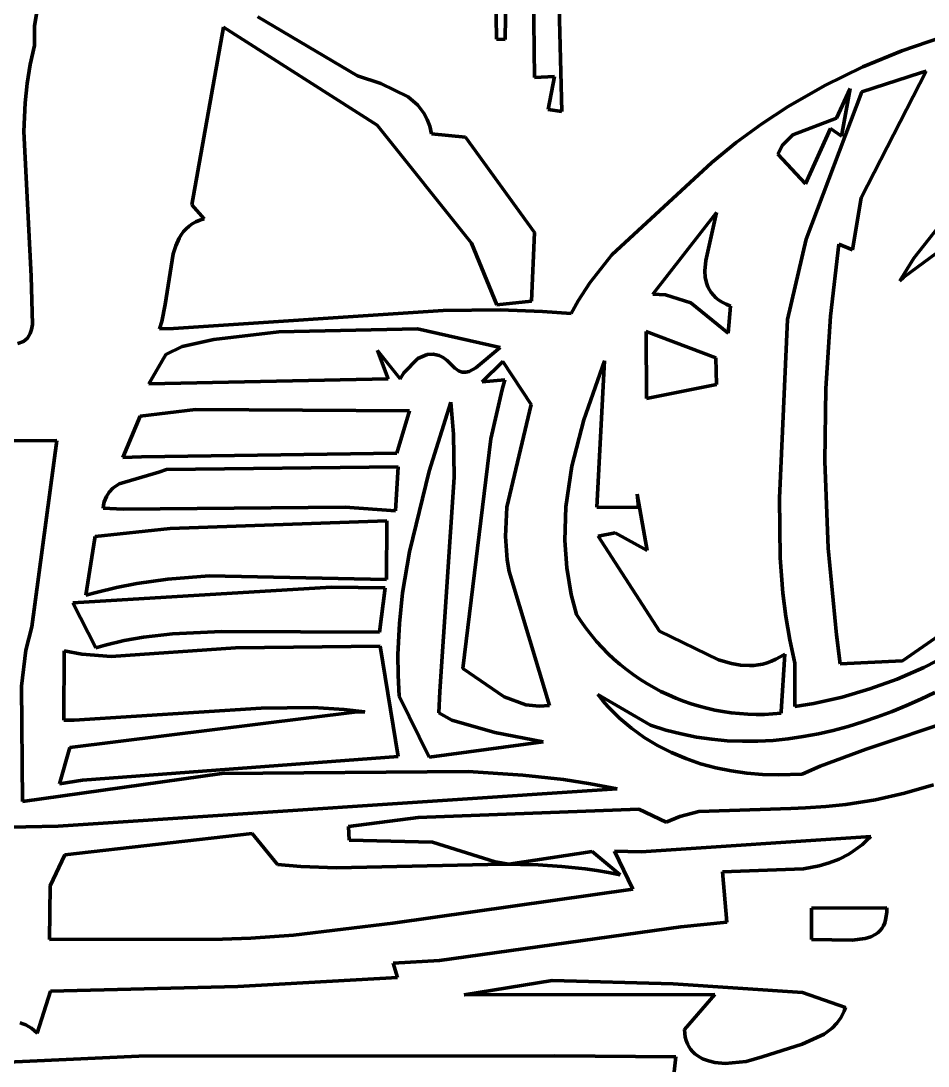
# Model space of a CAD drawing. Header units: millimetres. Extents: x 0 to 11.1, y 0 to 16.2.
# Drawn here: x 5.352 to 6.264, y 5.085 to 6.135 of the extents above; entities that cross this region are included whole.
import ezdxf

# ---------------------------------------------------------------- set-up
doc = ezdxf.new("R2010")
doc.units = ezdxf.units.MM
doc.layers.add('color#0b0b0bff', color=7, linetype='CONTINUOUS', lineweight=100)
doc.layers.add('color#ffffffff', color=7, linetype='CONTINUOUS', lineweight=100)

msp = doc.modelspace()

# ---------------------------------------------------------------- linework, layer by layer
at = {"layer": 'color#0b0b0bff'}
for p, q in [((5.8303, 6.117), (5.8277, 6.242)), ((5.8684, 6.0785), (5.8665, 6.2391)), ((5.8407, 6.2298), (5.8387, 6.1167)), ((5.3661, 6.1301), (5.3789, 6.213)), ((5.8928, 6.168), (5.8957, 6.0444)), ((5.5904, 6.1395), (5.6904, 6.0802)), ((5.3658, 6.1108), (5.3661, 6.1301)), ((5.5558, 6.1291), (5.524, 5.9507)), ((5.7102, 6.0308), (5.5558, 6.1291)), ((5.8387, 6.1167), (5.8303, 6.117)), ((6.2374, 6.1054), (6.2776, 6.1191)), ((5.3616, 6.0917), (5.3658, 6.1108)), ((6.1982, 6.0892), (6.2374, 6.1054)), ((5.3586, 6.0725), (5.3616, 6.0917)), ((6.16, 6.0706), (6.1982, 6.0892)), ((6.1964, 5.9577), (6.2619, 6.0848)), ((6.2563, 6.0831), (6.1971, 6.064)), ((6.2619, 6.0848), (6.2563, 6.0831)), ((5.6904, 6.0802), (5.7139, 6.0726)), ((5.7139, 6.0726), (5.7413, 6.0592)), ((5.8883, 6.0796), (5.8684, 6.0785)), ((5.8819, 6.0465), (5.8883, 6.0796)), ((5.3566, 6.0532), (5.3586, 6.0725)), ((6.1232, 6.0495), (6.16, 6.0706)), ((6.1971, 6.064), (6.1414, 5.916)), ((6.1856, 6.0675), (6.1717, 6.0378)), ((6.1768, 6.0195), (6.1856, 6.0675)), ((5.3552, 6.0243), (5.3566, 6.0532)), ((5.7413, 6.0592), (5.7512, 6.0506)), ((5.7512, 6.0506), (5.7572, 6.0427)), ((5.7572, 6.0427), (5.7605, 6.0365)), ((5.8957, 6.0444), (5.8819, 6.0465)), ((6.0966, 6.0321), (6.1232, 6.0495)), ((5.8049, 5.9121), (5.7102, 6.0308)), ((5.7605, 6.0365), (5.7631, 6.0297)), ((6.071, 6.0133), (6.0966, 6.0321)), ((6.1717, 6.0378), (6.1279, 6.0208)), ((5.3625, 5.8787), (5.3552, 6.0243)), ((5.7631, 6.0297), (5.7649, 6.022)), ((5.7649, 6.022), (5.7991, 6.0187)), ((6.1279, 6.0208), (6.1176, 6.0105)), ((6.1405, 5.9718), (6.1656, 6.0273)), ((6.1656, 6.0273), (6.1768, 6.0195)), ((5.7991, 6.0187), (5.8684, 5.9227)), ((6.0464, 5.9931), (6.071, 6.0133)), ((6.1176, 6.0105), (6.1128, 6.0015)), ((6.1128, 6.0015), (6.1405, 5.9718)), ((5.9461, 5.9004), (6.0464, 5.9931)), ((6.2393, 5.878), (6.3644, 5.9697)), ((6.1879, 5.9052), (6.1964, 5.9577)), ((5.524, 5.9507), (5.5364, 5.9364)), ((5.5364, 5.9364), (5.532, 5.9351)), ((6.0511, 5.9427), (5.9872, 5.8607)), ((6.0404, 5.8947), (6.0511, 5.9427)), ((5.5183, 5.9265), (5.5157, 5.9236)), ((5.5213, 5.9291), (5.5183, 5.9265)), ((5.5245, 5.9315), (5.5213, 5.9291)), ((5.5281, 5.9335), (5.5245, 5.9315)), ((5.532, 5.9351), (5.5281, 5.9335)), ((6.2744, 5.9287), (6.2495, 5.897)), ((5.5113, 5.9169), (5.5079, 5.9094)), ((5.5134, 5.9204), (5.5113, 5.9169)), ((5.5157, 5.9236), (5.5134, 5.9204)), ((5.8684, 5.9227), (5.8654, 5.8537)), ((6.1414, 5.916), (6.1225, 5.8352)), ((5.5079, 5.9094), (5.5052, 5.9012)), ((5.8306, 5.8502), (5.8049, 5.9121)), ((6.1658, 5.8385), (6.1741, 5.9111)), ((6.1741, 5.9111), (6.1879, 5.9052)), ((5.5052, 5.9012), (5.4974, 5.8505)), ((5.9239, 5.8722), (5.9461, 5.9004)), ((6.0395, 5.8841), (6.0404, 5.8947)), ((6.2495, 5.897), (6.2354, 5.8741)), ((6.0399, 5.8774), (6.0395, 5.8841)), ((5.364, 5.8303), (5.3625, 5.8787)), ((6.0414, 5.871), (6.0399, 5.8774)), ((6.2354, 5.8741), (6.2393, 5.878)), ((5.9122, 5.8541), (5.9239, 5.8722)), ((6.0425, 5.868), (6.0414, 5.871)), ((6.044, 5.8651), (6.0425, 5.868)), ((6.0458, 5.8623), (6.044, 5.8651)), ((5.8654, 5.8537), (5.8306, 5.8502)), ((5.9051, 5.8413), (5.9122, 5.8541)), ((5.9872, 5.8607), (5.9998, 5.86)), ((5.9998, 5.86), (6.0255, 5.8522)), ((6.0255, 5.8522), (6.063, 5.8217)), ((6.048, 5.8597), (6.0458, 5.8623)), ((6.0506, 5.8572), (6.048, 5.8597)), ((6.0536, 5.8548), (6.0506, 5.8572)), ((6.057, 5.8526), (6.0536, 5.8548)), ((6.0609, 5.8506), (6.057, 5.8526)), ((5.4974, 5.8505), (5.494, 5.8334)), ((5.5057, 5.8264), (5.7766, 5.8443)), ((5.7766, 5.8443), (5.8337, 5.8449)), ((5.8337, 5.8449), (5.8765, 5.8435)), ((5.8765, 5.8435), (5.9051, 5.8413)), ((6.0652, 5.8487), (6.0609, 5.8506)), ((6.063, 5.8217), (6.0652, 5.8487)), ((5.494, 5.8334), (5.4914, 5.8258)), ((6.1225, 5.8352), (6.1144, 5.6556)), ((6.1611, 5.7658), (6.1658, 5.8385)), ((5.3588, 5.8164), (5.3617, 5.8213)), ((5.3617, 5.8213), (5.3631, 5.8254)), ((5.3631, 5.8254), (5.364, 5.8303)), ((5.4914, 5.8258), (5.5057, 5.8264)), ((5.6113, 5.823), (5.5463, 5.8153)), ((5.7507, 5.8258), (5.6113, 5.823)), ((5.8337, 5.807), (5.7507, 5.8258)), ((6.0506, 5.7969), (5.9806, 5.8232)), ((5.9806, 5.8232), (5.9809, 5.756)), ((5.3491, 5.8111), (5.355, 5.8131)), ((5.355, 5.8131), (5.3588, 5.8164)), ((5.5463, 5.8153), (5.5142, 5.8082)), ((5.498, 5.8001), (5.4809, 5.7705)), ((5.5142, 5.8082), (5.498, 5.8001)), ((5.7212, 5.7755), (5.7106, 5.8041)), ((5.7106, 5.8041), (5.7333, 5.7756)), ((5.7512, 5.7962), (5.7605, 5.8002)), ((5.7605, 5.8002), (5.7665, 5.8006)), ((5.7665, 5.8006), (5.7725, 5.7992)), ((5.8094, 5.7868), (5.8337, 5.807)), ((5.737, 5.7817), (5.7512, 5.7962)), ((5.7725, 5.7992), (5.7765, 5.7971)), ((5.7765, 5.7971), (5.7806, 5.7942)), ((5.7806, 5.7942), (5.7846, 5.7902)), ((5.7846, 5.7902), (5.7865, 5.788)), ((5.8364, 5.793), (5.8157, 5.7725)), ((5.8649, 5.7498), (5.8364, 5.793)), ((5.9385, 5.7939), (5.9179, 5.7343)), ((5.931, 5.6466), (5.9385, 5.7939)), ((6.0511, 5.7701), (6.0506, 5.7969)), ((5.7333, 5.7756), (5.737, 5.7817)), ((5.7865, 5.788), (5.7884, 5.7863)), ((5.7884, 5.7863), (5.7902, 5.7849)), ((5.7902, 5.7849), (5.7921, 5.7838)), ((5.7921, 5.7838), (5.7957, 5.7825)), ((5.7957, 5.7825), (5.7992, 5.7824)), ((5.7992, 5.7824), (5.8027, 5.7831)), ((5.8027, 5.7831), (5.8094, 5.7868)), ((5.4809, 5.7705), (5.7212, 5.7755)), ((5.8157, 5.7725), (5.8386, 5.7745)), ((5.8386, 5.7745), (5.8359, 5.7648)), ((5.9809, 5.756), (6.0511, 5.7701)), ((5.8359, 5.7648), (5.8245, 5.7155)), ((6.1601, 5.6929), (6.1611, 5.7658)), ((5.7844, 5.7523), (5.7625, 5.6828)), ((5.7868, 5.7199), (5.7844, 5.7523)), ((5.8405, 5.6466), (5.8649, 5.7498)), ((5.4722, 5.7382), (5.4546, 5.6966)), ((5.5278, 5.7448), (5.4722, 5.7382)), ((5.7426, 5.7436), (5.5278, 5.7448)), ((5.73, 5.7011), (5.7426, 5.7436)), ((5.9179, 5.7343), (5.9058, 5.6878)), ((5.7875, 5.6768), (5.7868, 5.7199)), ((5.8245, 5.7155), (5.7964, 5.4844)), ((5.3883, 5.7138), (5.3242, 5.7133)), ((5.3633, 5.5265), (5.3883, 5.7138)), ((5.4546, 5.6966), (5.4736, 5.6971)), ((5.4736, 5.6971), (5.73, 5.7011)), ((5.4985, 5.6845), (5.491, 5.6818)), ((5.7314, 5.6873), (5.4985, 5.6845)), ((5.7287, 5.6431), (5.7314, 5.6873)), ((5.9058, 5.6878), (5.8999, 5.6471)), ((6.1635, 5.6055), (6.1601, 5.6929)), ((5.491, 5.6818), (5.451, 5.67)), ((5.7625, 5.6828), (5.7426, 5.6018)), ((5.7731, 5.4615), (5.7875, 5.6768)), ((5.4447, 5.6656), (5.4411, 5.6619)), ((5.451, 5.67), (5.4447, 5.6656)), ((5.4383, 5.6573), (5.4361, 5.6519)), ((5.4411, 5.6619), (5.4383, 5.6573)), ((5.9816, 5.6032), (5.9714, 5.6596)), ((5.9714, 5.6596), (5.9727, 5.6464)), ((6.1144, 5.6556), (6.1153, 5.5959)), ((5.4354, 5.6488), (5.4349, 5.6455)), ((5.4349, 5.6455), (5.4551, 5.6446)), ((5.4361, 5.6519), (5.4354, 5.6488)), ((5.4551, 5.6446), (5.6781, 5.6467)), ((5.6781, 5.6467), (5.7287, 5.6431)), ((5.8392, 5.6173), (5.8405, 5.6466)), ((5.8999, 5.6471), (5.8988, 5.613)), ((5.9727, 5.6464), (5.931, 5.6466)), ((5.7201, 5.6329), (5.5021, 5.6252)), ((5.7197, 5.5739), (5.7201, 5.6329)), ((5.5021, 5.6252), (5.427, 5.6172)), ((5.4267, 5.6156), (5.4177, 5.5582)), ((5.427, 5.6172), (5.4267, 5.6156)), ((5.8409, 5.5938), (5.8392, 5.6173)), ((5.8988, 5.613), (5.9007, 5.5858)), ((5.9324, 5.6176), (5.9492, 5.6207)), ((5.9939, 5.5219), (5.9324, 5.6176)), ((5.9492, 5.6207), (5.9816, 5.6032)), ((5.7426, 5.6018), (5.7358, 5.5607)), ((6.1718, 5.5183), (6.1635, 5.6055)), ((5.8429, 5.582), (5.8409, 5.5938)), ((6.1153, 5.5959), (6.1179, 5.5602)), ((5.8835, 5.4474), (5.8429, 5.582)), ((5.9007, 5.5858), (5.9053, 5.5588)), ((5.4482, 5.5659), (5.4688, 5.5698)), ((5.4688, 5.5698), (5.4998, 5.5742)), ((5.4998, 5.5742), (5.5415, 5.5775)), ((5.5415, 5.5775), (5.7197, 5.5739)), ((5.6639, 5.5663), (5.4046, 5.5505)), ((5.4177, 5.5582), (5.4278, 5.561)), ((5.4278, 5.561), (5.4482, 5.5659)), ((5.7182, 5.5655), (5.6639, 5.5663)), ((5.7125, 5.5211), (5.7182, 5.5655)), ((5.7358, 5.5607), (5.7326, 5.5297)), ((5.9053, 5.5588), (5.9106, 5.5387)), ((6.1179, 5.5602), (6.1208, 5.5366)), ((5.4046, 5.5505), (5.4277, 5.5053)), ((5.9106, 5.5387), (5.9153, 5.5317)), ((6.3165, 5.5466), (6.238, 5.4922)), ((5.3574, 5.5028), (5.3633, 5.5265)), ((5.7326, 5.5297), (5.7311, 5.4985)), ((5.9153, 5.5317), (5.9202, 5.5248)), ((6.1208, 5.5366), (6.1247, 5.5132)), ((5.4562, 5.5126), (5.4755, 5.5161)), ((5.4755, 5.5161), (5.5047, 5.5195)), ((5.5047, 5.5195), (5.554, 5.5217)), ((5.554, 5.5217), (5.7125, 5.5211)), ((5.9202, 5.5248), (5.9253, 5.5182)), ((5.9253, 5.5182), (5.9307, 5.5118)), ((6.0532, 5.4932), (5.9939, 5.5219)), ((6.1755, 5.4893), (6.1718, 5.5183)), ((5.4277, 5.5053), (5.4371, 5.508)), ((5.4371, 5.508), (5.4562, 5.5126)), ((5.5678, 5.5054), (5.4431, 5.4967)), ((5.7132, 5.507), (5.5678, 5.5054)), ((5.7313, 5.3962), (5.7132, 5.507)), ((5.9307, 5.5118), (5.9363, 5.5056)), ((5.9363, 5.5056), (5.9421, 5.4997)), ((6.1247, 5.5132), (6.1298, 5.4899)), ((5.3529, 5.4667), (5.3574, 5.5028)), ((5.3957, 5.5024), (5.3955, 5.4327)), ((5.4135, 5.499), (5.3957, 5.5024)), ((5.4431, 5.4967), (5.4135, 5.499)), ((5.7311, 5.4985), (5.7312, 5.4777)), ((5.9421, 5.4997), (5.9481, 5.494)), ((6.1153, 5.4962), (6.1109, 5.4938)), ((6.1198, 5.499), (6.1153, 5.4962)), ((6.1163, 5.4412), (6.1198, 5.499)), ((6.2596, 5.4855), (6.2856, 5.4988)), ((5.7964, 5.4844), (5.8379, 5.4559)), ((5.9481, 5.494), (5.9544, 5.4886)), ((5.9544, 5.4886), (5.9608, 5.4834)), ((6.0664, 5.4894), (6.0532, 5.4932)), ((6.0753, 5.4879), (6.0664, 5.4894)), ((6.0842, 5.4874), (6.0753, 5.4879)), ((6.0886, 5.4876), (6.0842, 5.4874)), ((6.0931, 5.4881), (6.0886, 5.4876)), ((6.0976, 5.489), (6.0931, 5.4881)), ((6.102, 5.4902), (6.0976, 5.489)), ((6.1065, 5.4918), (6.102, 5.4902)), ((6.1109, 5.4938), (6.1065, 5.4918)), ((6.1298, 5.4899), (6.13, 5.4462)), ((6.238, 5.4922), (6.1755, 5.4893)), ((6.2328, 5.4738), (6.2596, 5.4855)), ((5.7312, 5.4777), (5.7322, 5.4568)), ((5.9608, 5.4834), (5.9674, 5.4785)), ((5.9674, 5.4785), (5.9741, 5.4739)), ((5.9741, 5.4739), (5.9811, 5.4695)), ((6.2053, 5.4639), (6.2328, 5.4738)), ((5.3538, 5.3508), (5.3529, 5.4667)), ((5.9811, 5.4695), (5.9882, 5.4654)), ((5.9882, 5.4654), (5.9954, 5.4615)), ((6.1774, 5.4558), (6.2053, 5.4639)), ((5.7322, 5.4568), (5.7624, 5.3953)), ((5.7723, 5.44), (5.7731, 5.4615)), ((5.8379, 5.4559), (5.8595, 5.4481)), ((5.985, 5.4275), (5.9319, 5.4584)), ((5.9319, 5.4584), (5.937, 5.4521)), ((5.9954, 5.4615), (6.0028, 5.458)), ((6.0028, 5.458), (6.0103, 5.4547)), ((6.0103, 5.4547), (6.018, 5.4517)), ((6.149, 5.4494), (6.1774, 5.4558)), ((6.2565, 5.4538), (6.2421, 5.4474)), ((6.2707, 5.4605), (6.2565, 5.4538)), ((5.4059, 5.4327), (5.5938, 5.4447)), ((5.5938, 5.4447), (5.6459, 5.4452)), ((5.6459, 5.4452), (5.6771, 5.4434)), ((5.6771, 5.4434), (5.6978, 5.4411)), ((5.8595, 5.4481), (5.8729, 5.4466)), ((5.8729, 5.4466), (5.8835, 5.4474)), ((5.937, 5.4521), (5.9424, 5.446)), ((5.9424, 5.446), (5.9479, 5.4402)), ((6.018, 5.4517), (6.0257, 5.449)), ((6.0257, 5.449), (6.0336, 5.4466)), ((6.0336, 5.4466), (6.0416, 5.4445)), ((6.0416, 5.4445), (6.0496, 5.4427)), ((6.0496, 5.4427), (6.0577, 5.4412)), ((6.13, 5.4462), (6.149, 5.4494)), ((6.2016, 5.4033), (6.3327, 5.4474)), ((6.2421, 5.4474), (6.2276, 5.4414)), ((5.3955, 5.4327), (5.4059, 5.4327)), ((5.6875, 5.4407), (5.4013, 5.4052)), ((5.6978, 5.4411), (5.6875, 5.4407)), ((5.7852, 5.4324), (5.7723, 5.44)), ((5.8286, 5.4203), (5.7852, 5.4324)), ((5.9479, 5.4402), (5.9537, 5.4347)), ((5.9537, 5.4347), (5.9596, 5.4294)), ((6.0577, 5.4412), (6.0659, 5.44)), ((6.0659, 5.44), (6.0742, 5.4391)), ((6.0742, 5.4391), (6.0825, 5.4385)), ((6.0825, 5.4385), (6.0909, 5.4383)), ((6.0909, 5.4383), (6.0993, 5.4384)), ((6.0993, 5.4384), (6.1077, 5.4388)), ((6.1077, 5.4388), (6.1162, 5.4396)), ((6.1162, 5.4396), (6.1163, 5.4412)), ((6.213, 5.4359), (6.1983, 5.4308)), ((6.2276, 5.4414), (6.213, 5.4359)), ((5.9596, 5.4294), (5.9657, 5.4244)), ((5.9657, 5.4244), (5.972, 5.4197)), ((6.0004, 5.4226), (5.985, 5.4275)), ((6.0158, 5.4187), (6.0004, 5.4226)), ((6.1685, 5.4223), (6.1535, 5.4188)), ((6.1834, 5.4263), (6.1685, 5.4223)), ((6.1983, 5.4308), (6.1834, 5.4263)), ((5.7624, 5.3953), (5.8771, 5.4107)), ((5.8771, 5.4107), (5.8286, 5.4203)), ((5.972, 5.4197), (5.9785, 5.4152)), ((5.9785, 5.4152), (5.9919, 5.4071)), ((6.0312, 5.4156), (6.0158, 5.4187)), ((6.0466, 5.4133), (6.0312, 5.4156)), ((6.062, 5.4119), (6.0466, 5.4133)), ((6.0774, 5.4113), (6.062, 5.4119)), ((6.0927, 5.4114), (6.0774, 5.4113)), ((6.108, 5.4122), (6.0927, 5.4114)), ((6.1232, 5.4138), (6.108, 5.4122)), ((6.1384, 5.416), (6.1232, 5.4138)), ((6.1535, 5.4188), (6.1384, 5.416)), ((5.4013, 5.4052), (5.391, 5.3686)), ((5.9919, 5.4071), (6.0059, 5.4)), ((6.1554, 5.3863), (6.2016, 5.4033)), ((5.4143, 5.3723), (5.7313, 5.3962)), ((6.0059, 5.4), (6.0203, 5.3939)), ((6.0203, 5.3939), (6.0352, 5.3888)), ((5.5543, 5.3791), (5.3538, 5.3508)), ((5.8017, 5.3811), (5.5543, 5.3791)), ((5.8565, 5.3774), (5.8017, 5.3811)), ((6.0352, 5.3888), (6.0504, 5.3847)), ((6.0504, 5.3847), (6.0659, 5.3815)), ((6.0659, 5.3815), (6.0817, 5.3792)), ((6.0817, 5.3792), (6.0975, 5.3779)), ((6.1374, 5.3784), (6.1554, 5.3863)), ((5.391, 5.3686), (5.4143, 5.3723)), ((5.8974, 5.3728), (5.8565, 5.3774)), ((5.9245, 5.3686), (5.8974, 5.3728)), ((5.9515, 5.3635), (5.9245, 5.3686)), ((6.0975, 5.3779), (6.1135, 5.3775)), ((6.1135, 5.3775), (6.1374, 5.3784)), ((5.3898, 5.3261), (5.9515, 5.3635)), ((6.2402, 5.3592), (6.2108, 5.3526)), ((6.2692, 5.3674), (6.2402, 5.3592)), ((6.181, 5.3479), (6.1609, 5.3458)), ((6.2108, 5.3526), (6.181, 5.3479)), ((5.9731, 5.3432), (5.7516, 5.3348)), ((6.0007, 5.33), (5.9731, 5.3432)), ((6.0334, 5.3407), (6.0145, 5.3357)), ((6.126, 5.3439), (6.0334, 5.3407)), ((6.1407, 5.3446), (6.126, 5.3439)), ((6.1609, 5.3458), (6.1407, 5.3446)), ((5.7516, 5.3348), (5.6816, 5.3257)), ((6.0145, 5.3357), (6.0007, 5.33)), ((5.2725, 5.3238), (5.3898, 5.3261)), ((5.5846, 5.3186), (5.3965, 5.2972)), ((5.61, 5.2874), (5.5846, 5.3186)), ((5.6816, 5.3257), (5.6822, 5.312)), ((5.6822, 5.312), (5.766, 5.3098)), ((5.766, 5.3098), (5.8289, 5.2902)), ((5.9754, 5.3001), (6.2062, 5.3157)), ((6.1977, 5.3076), (6.1932, 5.3041)), ((6.202, 5.3115), (6.1977, 5.3076)), ((6.2062, 5.3157), (6.202, 5.3115)), ((5.3965, 5.2972), (5.3818, 5.2659)), ((5.8425, 5.2879), (5.9261, 5.3005)), ((5.9261, 5.3005), (5.9543, 5.2771)), ((5.9672, 5.2628), (5.9486, 5.3009)), ((5.9486, 5.3009), (5.9754, 5.3001)), ((6.184, 5.298), (6.1744, 5.293)), ((6.1886, 5.3009), (6.184, 5.298)), ((6.1932, 5.3041), (6.1886, 5.3009)), ((5.6337, 5.2854), (5.61, 5.2874)), ((5.6693, 5.284), (5.6337, 5.2854)), ((5.8365, 5.2878), (5.6693, 5.284)), ((5.8289, 5.2902), (5.8425, 5.2879)), ((5.8721, 5.2871), (5.8365, 5.2878)), ((5.8957, 5.2856), (5.8721, 5.2871)), ((5.9192, 5.2831), (5.8957, 5.2856)), ((6.1543, 5.2861), (6.1386, 5.2831)), ((6.1645, 5.2891), (6.1543, 5.2861)), ((6.1744, 5.293), (6.1645, 5.2891)), ((5.9309, 5.2814), (5.9192, 5.2831)), ((5.9426, 5.2795), (5.9309, 5.2814)), ((5.9543, 5.2771), (5.9426, 5.2795)), ((6.1386, 5.2831), (6.0572, 5.2802)), ((6.0572, 5.2802), (6.0616, 5.2296)), ((5.3818, 5.2659), (5.381, 5.212)), ((5.7259, 5.2285), (5.9672, 5.2628)), ((6.1467, 5.2435), (6.2222, 5.2438)), ((6.1467, 5.2122), (6.1467, 5.2435)), ((6.2222, 5.2438), (6.2222, 5.2395)), ((6.2218, 5.2355), (6.2211, 5.232)), ((6.2222, 5.2395), (6.2218, 5.2355)), ((5.6263, 5.2164), (5.7259, 5.2285)), ((6.0152, 5.2249), (5.7729, 5.1911)), ((6.0616, 5.2296), (6.0152, 5.2249)), ((6.2173, 5.2233), (6.2156, 5.2211)), ((6.2189, 5.2259), (6.2173, 5.2233)), ((6.2202, 5.2288), (6.2189, 5.2259)), ((6.2211, 5.232), (6.2202, 5.2288)), ((5.381, 5.212), (5.5547, 5.2125)), ((5.5547, 5.2125), (5.5834, 5.2135)), ((5.5834, 5.2135), (5.6263, 5.2164)), ((6.1875, 5.2115), (6.1467, 5.2122)), ((6.2005, 5.2131), (6.1875, 5.2115)), ((6.2062, 5.2149), (6.2005, 5.2131)), ((6.2113, 5.2175), (6.2062, 5.2149)), ((6.2135, 5.2192), (6.2113, 5.2175)), ((6.2156, 5.2211), (6.2135, 5.2192)), ((5.7729, 5.1911), (5.7264, 5.1882)), ((5.7264, 5.1882), (5.7307, 5.1738)), ((5.7307, 5.1738), (5.5703, 5.1648)), ((5.7975, 5.1565), (5.8859, 5.1708)), ((5.8859, 5.1708), (6.0076, 5.1676)), ((5.3821, 5.1603), (5.3688, 5.1179)), ((5.5703, 5.1648), (5.3821, 5.1603)), ((6.0076, 5.1676), (6.1376, 5.1588)), ((6.1376, 5.1588), (6.1808, 5.1437)), ((6.0496, 5.1567), (5.7975, 5.1565)), ((6.0189, 5.1216), (6.0496, 5.1567)), ((6.1794, 5.1401), (6.1762, 5.1335)), ((6.1808, 5.1437), (6.1794, 5.1401)), ((5.3543, 5.1274), (5.3517, 5.1282)), ((5.3571, 5.1262), (5.3543, 5.1274)), ((6.1722, 5.1279), (6.1675, 5.123)), ((6.1762, 5.1335), (6.1722, 5.1279)), ((5.3599, 5.1246), (5.3571, 5.1262)), ((5.3628, 5.1228), (5.3599, 5.1246)), ((5.3657, 5.1205), (5.3628, 5.1228)), ((5.3688, 5.1179), (5.3657, 5.1205)), ((6.0192, 5.1176), (6.0189, 5.1216)), ((6.0198, 5.1139), (6.0192, 5.1176)), ((6.1595, 5.1169), (6.1373, 5.107)), ((6.1675, 5.123), (6.1595, 5.1169)), ((6.0207, 5.1105), (6.0198, 5.1139)), ((6.0219, 5.1073), (6.0207, 5.1105)), ((6.0233, 5.1044), (6.0219, 5.1073)), ((6.1373, 5.107), (6.0969, 5.0943)), ((6.0251, 5.1018), (6.0233, 5.1044)), ((6.0271, 5.0994), (6.0251, 5.1018)), ((6.0293, 5.0973), (6.0271, 5.0994)), ((6.0317, 5.0954), (6.0293, 5.0973)), ((5.3117, 5.0874), (5.4709, 5.0947)), ((5.4709, 5.0947), (5.8886, 5.0953)), ((5.8886, 5.0953), (6.0102, 5.094)), ((6.0102, 5.094), (6.0086, 5.0792)), ((6.0371, 5.0923), (6.0317, 5.0954)), ((6.0431, 5.09), (6.0371, 5.0923)), ((6.0496, 5.0885), (6.0431, 5.09)), ((6.0599, 5.0875), (6.0496, 5.0885)), ((6.0811, 5.0896), (6.0599, 5.0875)), ((6.0969, 5.0943), (6.0811, 5.0896))]:
    msp.add_line(p, q, dxfattribs=at)
at = {"layer": 'color#ffffffff'}
for p, q in [((5.8277, 6.242), (5.8303, 6.117)), ((5.8665, 6.2391), (5.8684, 6.0785)), ((5.8387, 6.1167), (5.8407, 6.2298)), ((5.3789, 6.213), (5.3661, 6.1301)), ((5.8957, 6.0444), (5.8928, 6.168)), ((5.6904, 6.0802), (5.5904, 6.1395)), ((5.3661, 6.1301), (5.3658, 6.1108)), ((5.524, 5.9507), (5.5558, 6.1291)), ((5.5558, 6.1291), (5.7102, 6.0308)), ((5.8303, 6.117), (5.8387, 6.1167)), ((6.2776, 6.1191), (6.2374, 6.1054)), ((5.3658, 6.1108), (5.3616, 6.0917)), ((6.2374, 6.1054), (6.1982, 6.0892)), ((5.3616, 6.0917), (5.3586, 6.0725)), ((6.1982, 6.0892), (6.16, 6.0706)), ((6.2619, 6.0848), (6.1964, 5.9577)), ((6.1971, 6.064), (6.2563, 6.0831)), ((6.2563, 6.0831), (6.2619, 6.0848)), ((5.7139, 6.0726), (5.6904, 6.0802)), ((5.7413, 6.0592), (5.7139, 6.0726)), ((5.8684, 6.0785), (5.8883, 6.0796)), ((5.8883, 6.0796), (5.8819, 6.0465)), ((5.3586, 6.0725), (5.3566, 6.0532)), ((6.16, 6.0706), (6.1232, 6.0495)), ((6.1414, 5.916), (6.1971, 6.064)), ((6.1717, 6.0378), (6.1856, 6.0675)), ((6.1856, 6.0675), (6.1768, 6.0195)), ((5.3566, 6.0532), (5.3552, 6.0243)), ((5.7512, 6.0506), (5.7413, 6.0592)), ((5.7572, 6.0427), (5.7512, 6.0506)), ((5.7605, 6.0365), (5.7572, 6.0427)), ((5.8819, 6.0465), (5.8957, 6.0444)), ((6.1232, 6.0495), (6.0966, 6.0321)), ((5.7102, 6.0308), (5.8049, 5.9121)), ((5.7631, 6.0297), (5.7605, 6.0365)), ((6.0966, 6.0321), (6.071, 6.0133)), ((6.1279, 6.0208), (6.1717, 6.0378)), ((5.3552, 6.0243), (5.3625, 5.8787)), ((5.7649, 6.022), (5.7631, 6.0297)), ((5.7991, 6.0187), (5.7649, 6.022)), ((6.1176, 6.0105), (6.1279, 6.0208)), ((6.1656, 6.0273), (6.1405, 5.9718)), ((6.1768, 6.0195), (6.1656, 6.0273)), ((5.8684, 5.9227), (5.7991, 6.0187)), ((6.071, 6.0133), (6.0464, 5.9931)), ((6.1128, 6.0015), (6.1176, 6.0105)), ((6.1405, 5.9718), (6.1128, 6.0015)), ((6.0464, 5.9931), (5.9461, 5.9004)), ((6.3644, 5.9697), (6.2393, 5.878)), ((6.1964, 5.9577), (6.1879, 5.9052)), ((5.5364, 5.9364), (5.524, 5.9507)), ((5.532, 5.9351), (5.5364, 5.9364)), ((5.9872, 5.8607), (6.0511, 5.9427)), ((6.0511, 5.9427), (6.0404, 5.8947)), ((5.5157, 5.9236), (5.5183, 5.9265)), ((5.5183, 5.9265), (5.5213, 5.9291)), ((5.5213, 5.9291), (5.5245, 5.9315)), ((5.5245, 5.9315), (5.5281, 5.9335)), ((5.5281, 5.9335), (5.532, 5.9351)), ((6.2495, 5.897), (6.2744, 5.9287)), ((5.5079, 5.9094), (5.5113, 5.9169)), ((5.5113, 5.9169), (5.5134, 5.9204)), ((5.5134, 5.9204), (5.5157, 5.9236)), ((5.8654, 5.8537), (5.8684, 5.9227)), ((6.1225, 5.8352), (6.1414, 5.916)), ((5.5052, 5.9012), (5.5079, 5.9094)), ((5.8049, 5.9121), (5.8306, 5.8502)), ((6.1741, 5.9111), (6.1658, 5.8385)), ((6.1879, 5.9052), (6.1741, 5.9111)), ((5.4974, 5.8505), (5.5052, 5.9012)), ((5.9461, 5.9004), (5.9239, 5.8722)), ((6.0404, 5.8947), (6.0395, 5.8841)), ((6.2354, 5.8741), (6.2495, 5.897)), ((6.0395, 5.8841), (6.0399, 5.8774)), ((5.3625, 5.8787), (5.364, 5.8303)), ((6.0399, 5.8774), (6.0414, 5.871)), ((6.2393, 5.878), (6.2354, 5.8741)), ((5.9239, 5.8722), (5.9122, 5.8541)), ((6.0414, 5.871), (6.0425, 5.868)), ((6.0425, 5.868), (6.044, 5.8651)), ((6.044, 5.8651), (6.0458, 5.8623)), ((5.8306, 5.8502), (5.8654, 5.8537)), ((5.9122, 5.8541), (5.9051, 5.8413)), ((5.9998, 5.86), (5.9872, 5.8607)), ((6.0255, 5.8522), (5.9998, 5.86)), ((6.063, 5.8217), (6.0255, 5.8522)), ((6.0458, 5.8623), (6.048, 5.8597)), ((6.048, 5.8597), (6.0506, 5.8572)), ((6.0506, 5.8572), (6.0536, 5.8548)), ((6.0536, 5.8548), (6.057, 5.8526)), ((6.057, 5.8526), (6.0609, 5.8506)), ((5.494, 5.8334), (5.4974, 5.8505)), ((5.7766, 5.8443), (5.5057, 5.8264)), ((5.8337, 5.8449), (5.7766, 5.8443)), ((5.8765, 5.8435), (5.8337, 5.8449)), ((5.9051, 5.8413), (5.8765, 5.8435)), ((6.0609, 5.8506), (6.0652, 5.8487)), ((6.0652, 5.8487), (6.063, 5.8217)), ((5.4914, 5.8258), (5.494, 5.8334)), ((6.1144, 5.6556), (6.1225, 5.8352)), ((6.1658, 5.8385), (6.1611, 5.7658)), ((5.3617, 5.8213), (5.3588, 5.8164)), ((5.3631, 5.8254), (5.3617, 5.8213)), ((5.364, 5.8303), (5.3631, 5.8254)), ((5.5057, 5.8264), (5.4914, 5.8258)), ((5.5463, 5.8153), (5.6113, 5.823)), ((5.6113, 5.823), (5.7507, 5.8258)), ((5.7507, 5.8258), (5.8337, 5.807)), ((5.9809, 5.756), (5.9806, 5.8232)), ((5.9806, 5.8232), (6.0506, 5.7969)), ((5.355, 5.8131), (5.3491, 5.8111)), ((5.3588, 5.8164), (5.355, 5.8131)), ((5.5142, 5.8082), (5.5463, 5.8153)), ((5.4809, 5.7705), (5.498, 5.8001)), ((5.498, 5.8001), (5.5142, 5.8082)), ((5.7333, 5.7756), (5.7106, 5.8041)), ((5.7106, 5.8041), (5.7212, 5.7755)), ((5.7605, 5.8002), (5.7512, 5.7962)), ((5.7665, 5.8006), (5.7605, 5.8002)), ((5.7725, 5.7992), (5.7665, 5.8006)), ((5.8337, 5.807), (5.8094, 5.7868)), ((5.7512, 5.7962), (5.737, 5.7817)), ((5.7765, 5.7971), (5.7725, 5.7992)), ((5.7806, 5.7942), (5.7765, 5.7971)), ((5.7846, 5.7902), (5.7806, 5.7942)), ((5.7865, 5.788), (5.7846, 5.7902)), ((5.8157, 5.7725), (5.8364, 5.793)), ((5.8364, 5.793), (5.8649, 5.7498)), ((5.9179, 5.7343), (5.9385, 5.7939)), ((5.9385, 5.7939), (5.931, 5.6466)), ((6.0506, 5.7969), (6.0511, 5.7701)), ((5.737, 5.7817), (5.7333, 5.7756)), ((5.7884, 5.7863), (5.7865, 5.788)), ((5.7902, 5.7849), (5.7884, 5.7863)), ((5.7921, 5.7838), (5.7902, 5.7849)), ((5.7957, 5.7825), (5.7921, 5.7838)), ((5.7992, 5.7824), (5.7957, 5.7825)), ((5.8027, 5.7831), (5.7992, 5.7824)), ((5.8094, 5.7868), (5.8027, 5.7831)), ((5.7212, 5.7755), (5.4809, 5.7705)), ((5.8386, 5.7745), (5.8157, 5.7725)), ((5.8359, 5.7648), (5.8386, 5.7745)), ((6.0511, 5.7701), (5.9809, 5.756)), ((5.8245, 5.7155), (5.8359, 5.7648)), ((6.1611, 5.7658), (6.1601, 5.6929)), ((5.7625, 5.6828), (5.7844, 5.7523)), ((5.7844, 5.7523), (5.7868, 5.7199)), ((5.8649, 5.7498), (5.8405, 5.6466)), ((5.4546, 5.6966), (5.4722, 5.7382)), ((5.4722, 5.7382), (5.5278, 5.7448)), ((5.5278, 5.7448), (5.7426, 5.7436)), ((5.7426, 5.7436), (5.73, 5.7011)), ((5.9058, 5.6878), (5.9179, 5.7343)), ((5.7868, 5.7199), (5.7875, 5.6768)), ((5.7964, 5.4844), (5.8245, 5.7155)), ((5.3242, 5.7133), (5.3883, 5.7138)), ((5.3883, 5.7138), (5.3633, 5.5265)), ((5.4736, 5.6971), (5.4546, 5.6966)), ((5.73, 5.7011), (5.4736, 5.6971)), ((5.491, 5.6818), (5.4985, 5.6845)), ((5.4985, 5.6845), (5.7314, 5.6873)), ((5.7314, 5.6873), (5.7287, 5.6431)), ((5.8999, 5.6471), (5.9058, 5.6878)), ((6.1601, 5.6929), (6.1635, 5.6055)), ((5.451, 5.67), (5.491, 5.6818)), ((5.7426, 5.6018), (5.7625, 5.6828)), ((5.7875, 5.6768), (5.7731, 5.4615)), ((5.4411, 5.6619), (5.4447, 5.6656)), ((5.4447, 5.6656), (5.451, 5.67)), ((5.4361, 5.6519), (5.4383, 5.6573)), ((5.4383, 5.6573), (5.4411, 5.6619)), ((5.9727, 5.6464), (5.9714, 5.6596)), ((5.9714, 5.6596), (5.9816, 5.6032)), ((6.1153, 5.5959), (6.1144, 5.6556)), ((5.4349, 5.6455), (5.4354, 5.6488)), ((5.4551, 5.6446), (5.4349, 5.6455)), ((5.4354, 5.6488), (5.4361, 5.6519)), ((5.6781, 5.6467), (5.4551, 5.6446)), ((5.7287, 5.6431), (5.6781, 5.6467)), ((5.8405, 5.6466), (5.8392, 5.6173)), ((5.8988, 5.613), (5.8999, 5.6471)), ((5.931, 5.6466), (5.9727, 5.6464)), ((5.5021, 5.6252), (5.7201, 5.6329)), ((5.7201, 5.6329), (5.7197, 5.5739)), ((5.427, 5.6172), (5.5021, 5.6252)), ((5.4177, 5.5582), (5.4267, 5.6156)), ((5.4267, 5.6156), (5.427, 5.6172)), ((5.8392, 5.6173), (5.8409, 5.5938)), ((5.9007, 5.5858), (5.8988, 5.613)), ((5.9492, 5.6207), (5.9324, 5.6176)), ((5.9324, 5.6176), (5.9939, 5.5219)), ((5.9816, 5.6032), (5.9492, 5.6207)), ((5.7358, 5.5607), (5.7426, 5.6018)), ((6.1635, 5.6055), (6.1718, 5.5183)), ((5.8409, 5.5938), (5.8429, 5.582)), ((6.1179, 5.5602), (6.1153, 5.5959)), ((5.8429, 5.582), (5.8835, 5.4474)), ((5.9053, 5.5588), (5.9007, 5.5858)), ((5.4688, 5.5698), (5.4482, 5.5659)), ((5.4998, 5.5742), (5.4688, 5.5698)), ((5.5415, 5.5775), (5.4998, 5.5742)), ((5.7197, 5.5739), (5.5415, 5.5775)), ((5.4046, 5.5505), (5.6639, 5.5663)), ((5.4278, 5.561), (5.4177, 5.5582)), ((5.4482, 5.5659), (5.4278, 5.561)), ((5.6639, 5.5663), (5.7182, 5.5655)), ((5.7182, 5.5655), (5.7125, 5.5211)), ((5.7326, 5.5297), (5.7358, 5.5607)), ((5.9106, 5.5387), (5.9053, 5.5588)), ((6.1208, 5.5366), (6.1179, 5.5602)), ((5.4277, 5.5053), (5.4046, 5.5505)), ((5.9153, 5.5317), (5.9106, 5.5387)), ((6.238, 5.4922), (6.3165, 5.5466)), ((5.3633, 5.5265), (5.3574, 5.5028)), ((5.7311, 5.4985), (5.7326, 5.5297)), ((5.9202, 5.5248), (5.9153, 5.5317)), ((6.1247, 5.5132), (6.1208, 5.5366)), ((5.4755, 5.5161), (5.4562, 5.5126)), ((5.5047, 5.5195), (5.4755, 5.5161)), ((5.554, 5.5217), (5.5047, 5.5195)), ((5.7125, 5.5211), (5.554, 5.5217)), ((5.9253, 5.5182), (5.9202, 5.5248)), ((5.9307, 5.5118), (5.9253, 5.5182)), ((5.9939, 5.5219), (6.0532, 5.4932)), ((6.1718, 5.5183), (6.1755, 5.4893)), ((5.4371, 5.508), (5.4277, 5.5053)), ((5.4562, 5.5126), (5.4371, 5.508)), ((5.4431, 5.4967), (5.5678, 5.5054)), ((5.5678, 5.5054), (5.7132, 5.507)), ((5.7132, 5.507), (5.7313, 5.3962)), ((5.9363, 5.5056), (5.9307, 5.5118)), ((5.9421, 5.4997), (5.9363, 5.5056)), ((6.1298, 5.4899), (6.1247, 5.5132)), ((5.3574, 5.5028), (5.3529, 5.4667)), ((5.3955, 5.4327), (5.3957, 5.5024)), ((5.3957, 5.5024), (5.4135, 5.499)), ((5.4135, 5.499), (5.4431, 5.4967)), ((5.7312, 5.4777), (5.7311, 5.4985)), ((5.9481, 5.494), (5.9421, 5.4997)), ((6.1109, 5.4938), (6.1153, 5.4962)), ((6.1153, 5.4962), (6.1198, 5.499)), ((6.1198, 5.499), (6.1163, 5.4412)), ((6.2856, 5.4988), (6.2596, 5.4855)), ((5.8379, 5.4559), (5.7964, 5.4844)), ((5.9544, 5.4886), (5.9481, 5.494)), ((5.9608, 5.4834), (5.9544, 5.4886)), ((6.0532, 5.4932), (6.0664, 5.4894)), ((6.0664, 5.4894), (6.0753, 5.4879)), ((6.0753, 5.4879), (6.0842, 5.4874)), ((6.0842, 5.4874), (6.0886, 5.4876)), ((6.0886, 5.4876), (6.0931, 5.4881)), ((6.0931, 5.4881), (6.0976, 5.489)), ((6.0976, 5.489), (6.102, 5.4902)), ((6.102, 5.4902), (6.1065, 5.4918)), ((6.1065, 5.4918), (6.1109, 5.4938)), ((6.13, 5.4462), (6.1298, 5.4899)), ((6.1755, 5.4893), (6.238, 5.4922)), ((6.2596, 5.4855), (6.2328, 5.4738)), ((5.7322, 5.4568), (5.7312, 5.4777)), ((5.9674, 5.4785), (5.9608, 5.4834)), ((5.9741, 5.4739), (5.9674, 5.4785)), ((5.9811, 5.4695), (5.9741, 5.4739)), ((6.2328, 5.4738), (6.2053, 5.4639)), ((5.3529, 5.4667), (5.3538, 5.3508)), ((5.9882, 5.4654), (5.9811, 5.4695)), ((5.9954, 5.4615), (5.9882, 5.4654)), ((6.2053, 5.4639), (6.1774, 5.4558)), ((5.7624, 5.3953), (5.7322, 5.4568)), ((5.7731, 5.4615), (5.7723, 5.44)), ((5.8595, 5.4481), (5.8379, 5.4559)), ((5.937, 5.4521), (5.9319, 5.4584)), ((5.9319, 5.4584), (5.985, 5.4275)), ((6.0028, 5.458), (5.9954, 5.4615)), ((6.0103, 5.4547), (6.0028, 5.458)), ((6.018, 5.4517), (6.0103, 5.4547)), ((6.1774, 5.4558), (6.149, 5.4494)), ((6.2421, 5.4474), (6.2565, 5.4538)), ((6.2565, 5.4538), (6.2707, 5.4605)), ((5.5938, 5.4447), (5.4059, 5.4327)), ((5.6459, 5.4452), (5.5938, 5.4447)), ((5.6771, 5.4434), (5.6459, 5.4452)), ((5.6978, 5.4411), (5.6771, 5.4434)), ((5.8729, 5.4466), (5.8595, 5.4481)), ((5.8835, 5.4474), (5.8729, 5.4466)), ((5.9424, 5.446), (5.937, 5.4521)), ((5.9479, 5.4402), (5.9424, 5.446)), ((6.0257, 5.449), (6.018, 5.4517)), ((6.0336, 5.4466), (6.0257, 5.449)), ((6.0416, 5.4445), (6.0336, 5.4466)), ((6.0496, 5.4427), (6.0416, 5.4445)), ((6.0577, 5.4412), (6.0496, 5.4427)), ((6.149, 5.4494), (6.13, 5.4462)), ((6.3327, 5.4474), (6.2016, 5.4033)), ((6.2276, 5.4414), (6.2421, 5.4474)), ((5.4059, 5.4327), (5.3955, 5.4327)), ((5.4013, 5.4052), (5.6875, 5.4407)), ((5.6875, 5.4407), (5.6978, 5.4411)), ((5.7723, 5.44), (5.7852, 5.4324)), ((5.7852, 5.4324), (5.8286, 5.4203)), ((5.9537, 5.4347), (5.9479, 5.4402)), ((5.9596, 5.4294), (5.9537, 5.4347)), ((6.0659, 5.44), (6.0577, 5.4412)), ((6.0742, 5.4391), (6.0659, 5.44)), ((6.0825, 5.4385), (6.0742, 5.4391)), ((6.0909, 5.4383), (6.0825, 5.4385)), ((6.0993, 5.4384), (6.0909, 5.4383)), ((6.1077, 5.4388), (6.0993, 5.4384)), ((6.1162, 5.4396), (6.1077, 5.4388)), ((6.1163, 5.4412), (6.1162, 5.4396)), ((6.1983, 5.4308), (6.213, 5.4359)), ((6.213, 5.4359), (6.2276, 5.4414)), ((5.9657, 5.4244), (5.9596, 5.4294)), ((5.972, 5.4197), (5.9657, 5.4244)), ((5.985, 5.4275), (6.0004, 5.4226)), ((6.0004, 5.4226), (6.0158, 5.4187)), ((6.1535, 5.4188), (6.1685, 5.4223)), ((6.1685, 5.4223), (6.1834, 5.4263)), ((6.1834, 5.4263), (6.1983, 5.4308)), ((5.8771, 5.4107), (5.7624, 5.3953)), ((5.8286, 5.4203), (5.8771, 5.4107)), ((5.9785, 5.4152), (5.972, 5.4197)), ((5.9919, 5.4071), (5.9785, 5.4152)), ((6.0158, 5.4187), (6.0312, 5.4156)), ((6.0312, 5.4156), (6.0466, 5.4133)), ((6.0466, 5.4133), (6.062, 5.4119)), ((6.062, 5.4119), (6.0774, 5.4113)), ((6.0774, 5.4113), (6.0927, 5.4114)), ((6.0927, 5.4114), (6.108, 5.4122)), ((6.108, 5.4122), (6.1232, 5.4138)), ((6.1232, 5.4138), (6.1384, 5.416)), ((6.1384, 5.416), (6.1535, 5.4188)), ((5.391, 5.3686), (5.4013, 5.4052)), ((6.0059, 5.4), (5.9919, 5.4071)), ((6.2016, 5.4033), (6.1554, 5.3863)), ((5.7313, 5.3962), (5.4143, 5.3723)), ((6.0203, 5.3939), (6.0059, 5.4)), ((6.0352, 5.3888), (6.0203, 5.3939)), ((5.3538, 5.3508), (5.5543, 5.3791)), ((5.5543, 5.3791), (5.8017, 5.3811)), ((5.8017, 5.3811), (5.8565, 5.3774)), ((6.0504, 5.3847), (6.0352, 5.3888)), ((6.0659, 5.3815), (6.0504, 5.3847)), ((6.0817, 5.3792), (6.0659, 5.3815)), ((6.0975, 5.3779), (6.0817, 5.3792)), ((6.1554, 5.3863), (6.1374, 5.3784)), ((5.4143, 5.3723), (5.391, 5.3686)), ((5.8565, 5.3774), (5.8974, 5.3728)), ((5.8974, 5.3728), (5.9245, 5.3686)), ((5.9245, 5.3686), (5.9515, 5.3635)), ((6.1135, 5.3775), (6.0975, 5.3779)), ((6.1374, 5.3784), (6.1135, 5.3775)), ((5.9515, 5.3635), (5.3898, 5.3261)), ((6.2108, 5.3526), (6.2402, 5.3592)), ((6.2402, 5.3592), (6.2692, 5.3674)), ((6.1609, 5.3458), (6.181, 5.3479)), ((6.181, 5.3479), (6.2108, 5.3526)), ((5.7516, 5.3348), (5.9731, 5.3432)), ((5.9731, 5.3432), (6.0007, 5.33)), ((6.0145, 5.3357), (6.0334, 5.3407)), ((6.0334, 5.3407), (6.126, 5.3439)), ((6.126, 5.3439), (6.1407, 5.3446)), ((6.1407, 5.3446), (6.1609, 5.3458)), ((5.6816, 5.3257), (5.7516, 5.3348)), ((6.0007, 5.33), (6.0145, 5.3357)), ((5.3898, 5.3261), (5.2725, 5.3238)), ((5.3965, 5.2972), (5.5846, 5.3186)), ((5.5846, 5.3186), (5.61, 5.2874)), ((5.6822, 5.312), (5.6816, 5.3257)), ((5.766, 5.3098), (5.6822, 5.312)), ((5.8289, 5.2902), (5.766, 5.3098)), ((6.2062, 5.3157), (5.9754, 5.3001)), ((6.1932, 5.3041), (6.1977, 5.3076)), ((6.1977, 5.3076), (6.202, 5.3115)), ((6.202, 5.3115), (6.2062, 5.3157)), ((5.3818, 5.2659), (5.3965, 5.2972)), ((5.9261, 5.3005), (5.8425, 5.2879)), ((5.9543, 5.2771), (5.9261, 5.3005)), ((5.9754, 5.3001), (5.9486, 5.3009)), ((5.9486, 5.3009), (5.9672, 5.2628)), ((6.1744, 5.293), (6.184, 5.298)), ((6.184, 5.298), (6.1886, 5.3009)), ((6.1886, 5.3009), (6.1932, 5.3041)), ((5.61, 5.2874), (5.6337, 5.2854)), ((5.6337, 5.2854), (5.6693, 5.284)), ((5.6693, 5.284), (5.8365, 5.2878)), ((5.8425, 5.2879), (5.8289, 5.2902)), ((5.8365, 5.2878), (5.8721, 5.2871)), ((5.8721, 5.2871), (5.8957, 5.2856)), ((5.8957, 5.2856), (5.9192, 5.2831)), ((6.1386, 5.2831), (6.1543, 5.2861)), ((6.1543, 5.2861), (6.1645, 5.2891)), ((6.1645, 5.2891), (6.1744, 5.293)), ((5.9192, 5.2831), (5.9309, 5.2814)), ((5.9309, 5.2814), (5.9426, 5.2795)), ((5.9426, 5.2795), (5.9543, 5.2771)), ((6.0572, 5.2802), (6.1386, 5.2831)), ((6.0616, 5.2296), (6.0572, 5.2802)), ((5.381, 5.212), (5.3818, 5.2659)), ((5.9672, 5.2628), (5.7259, 5.2285)), ((6.2222, 5.2438), (6.1467, 5.2435)), ((6.1467, 5.2435), (6.1467, 5.2122)), ((6.2222, 5.2395), (6.2222, 5.2438)), ((6.2211, 5.232), (6.2218, 5.2355)), ((6.2218, 5.2355), (6.2222, 5.2395)), ((5.7259, 5.2285), (5.6263, 5.2164)), ((5.7729, 5.1911), (6.0152, 5.2249)), ((6.0152, 5.2249), (6.0616, 5.2296)), ((6.2156, 5.2211), (6.2173, 5.2233)), ((6.2173, 5.2233), (6.2189, 5.2259)), ((6.2189, 5.2259), (6.2202, 5.2288)), ((6.2202, 5.2288), (6.2211, 5.232)), ((5.5547, 5.2125), (5.381, 5.212)), ((5.5834, 5.2135), (5.5547, 5.2125)), ((5.6263, 5.2164), (5.5834, 5.2135)), ((6.1467, 5.2122), (6.1875, 5.2115)), ((6.1875, 5.2115), (6.2005, 5.2131)), ((6.2005, 5.2131), (6.2062, 5.2149)), ((6.2062, 5.2149), (6.2113, 5.2175)), ((6.2113, 5.2175), (6.2135, 5.2192)), ((6.2135, 5.2192), (6.2156, 5.2211)), ((5.7264, 5.1882), (5.7729, 5.1911)), ((5.7307, 5.1738), (5.7264, 5.1882)), ((5.5703, 5.1648), (5.7307, 5.1738)), ((5.8859, 5.1708), (5.7975, 5.1565)), ((6.0076, 5.1676), (5.8859, 5.1708)), ((5.3688, 5.1179), (5.3821, 5.1603)), ((5.3821, 5.1603), (5.5703, 5.1648)), ((6.1376, 5.1588), (6.0076, 5.1676)), ((6.1808, 5.1437), (6.1376, 5.1588)), ((5.7975, 5.1565), (6.0496, 5.1567)), ((6.0496, 5.1567), (6.0189, 5.1216)), ((6.1762, 5.1335), (6.1794, 5.1401)), ((6.1794, 5.1401), (6.1808, 5.1437)), ((5.3517, 5.1282), (5.3543, 5.1274)), ((5.3543, 5.1274), (5.3571, 5.1262)), ((6.1675, 5.123), (6.1722, 5.1279)), ((6.1722, 5.1279), (6.1762, 5.1335)), ((5.3571, 5.1262), (5.3599, 5.1246)), ((5.3599, 5.1246), (5.3628, 5.1228)), ((5.3628, 5.1228), (5.3657, 5.1205)), ((5.3657, 5.1205), (5.3688, 5.1179)), ((6.0189, 5.1216), (6.0192, 5.1176)), ((6.0192, 5.1176), (6.0198, 5.1139)), ((6.1373, 5.107), (6.1595, 5.1169)), ((6.1595, 5.1169), (6.1675, 5.123)), ((6.0198, 5.1139), (6.0207, 5.1105)), ((6.0207, 5.1105), (6.0219, 5.1073)), ((6.0219, 5.1073), (6.0233, 5.1044)), ((6.0969, 5.0943), (6.1373, 5.107)), ((6.0233, 5.1044), (6.0251, 5.1018)), ((6.0251, 5.1018), (6.0271, 5.0994)), ((6.0271, 5.0994), (6.0293, 5.0973)), ((6.0293, 5.0973), (6.0317, 5.0954)), ((5.4709, 5.0947), (5.3117, 5.0874)), ((5.8886, 5.0953), (5.4709, 5.0947)), ((6.0102, 5.094), (5.8886, 5.0953)), ((6.0086, 5.0792), (6.0102, 5.094)), ((6.0317, 5.0954), (6.0371, 5.0923)), ((6.0371, 5.0923), (6.0431, 5.09)), ((6.0431, 5.09), (6.0496, 5.0885)), ((6.0496, 5.0885), (6.0599, 5.0875)), ((6.0599, 5.0875), (6.0811, 5.0896)), ((6.0811, 5.0896), (6.0969, 5.0943))]:
    msp.add_line(p, q, dxfattribs=at)

doc.saveas('drawing.dxf')
